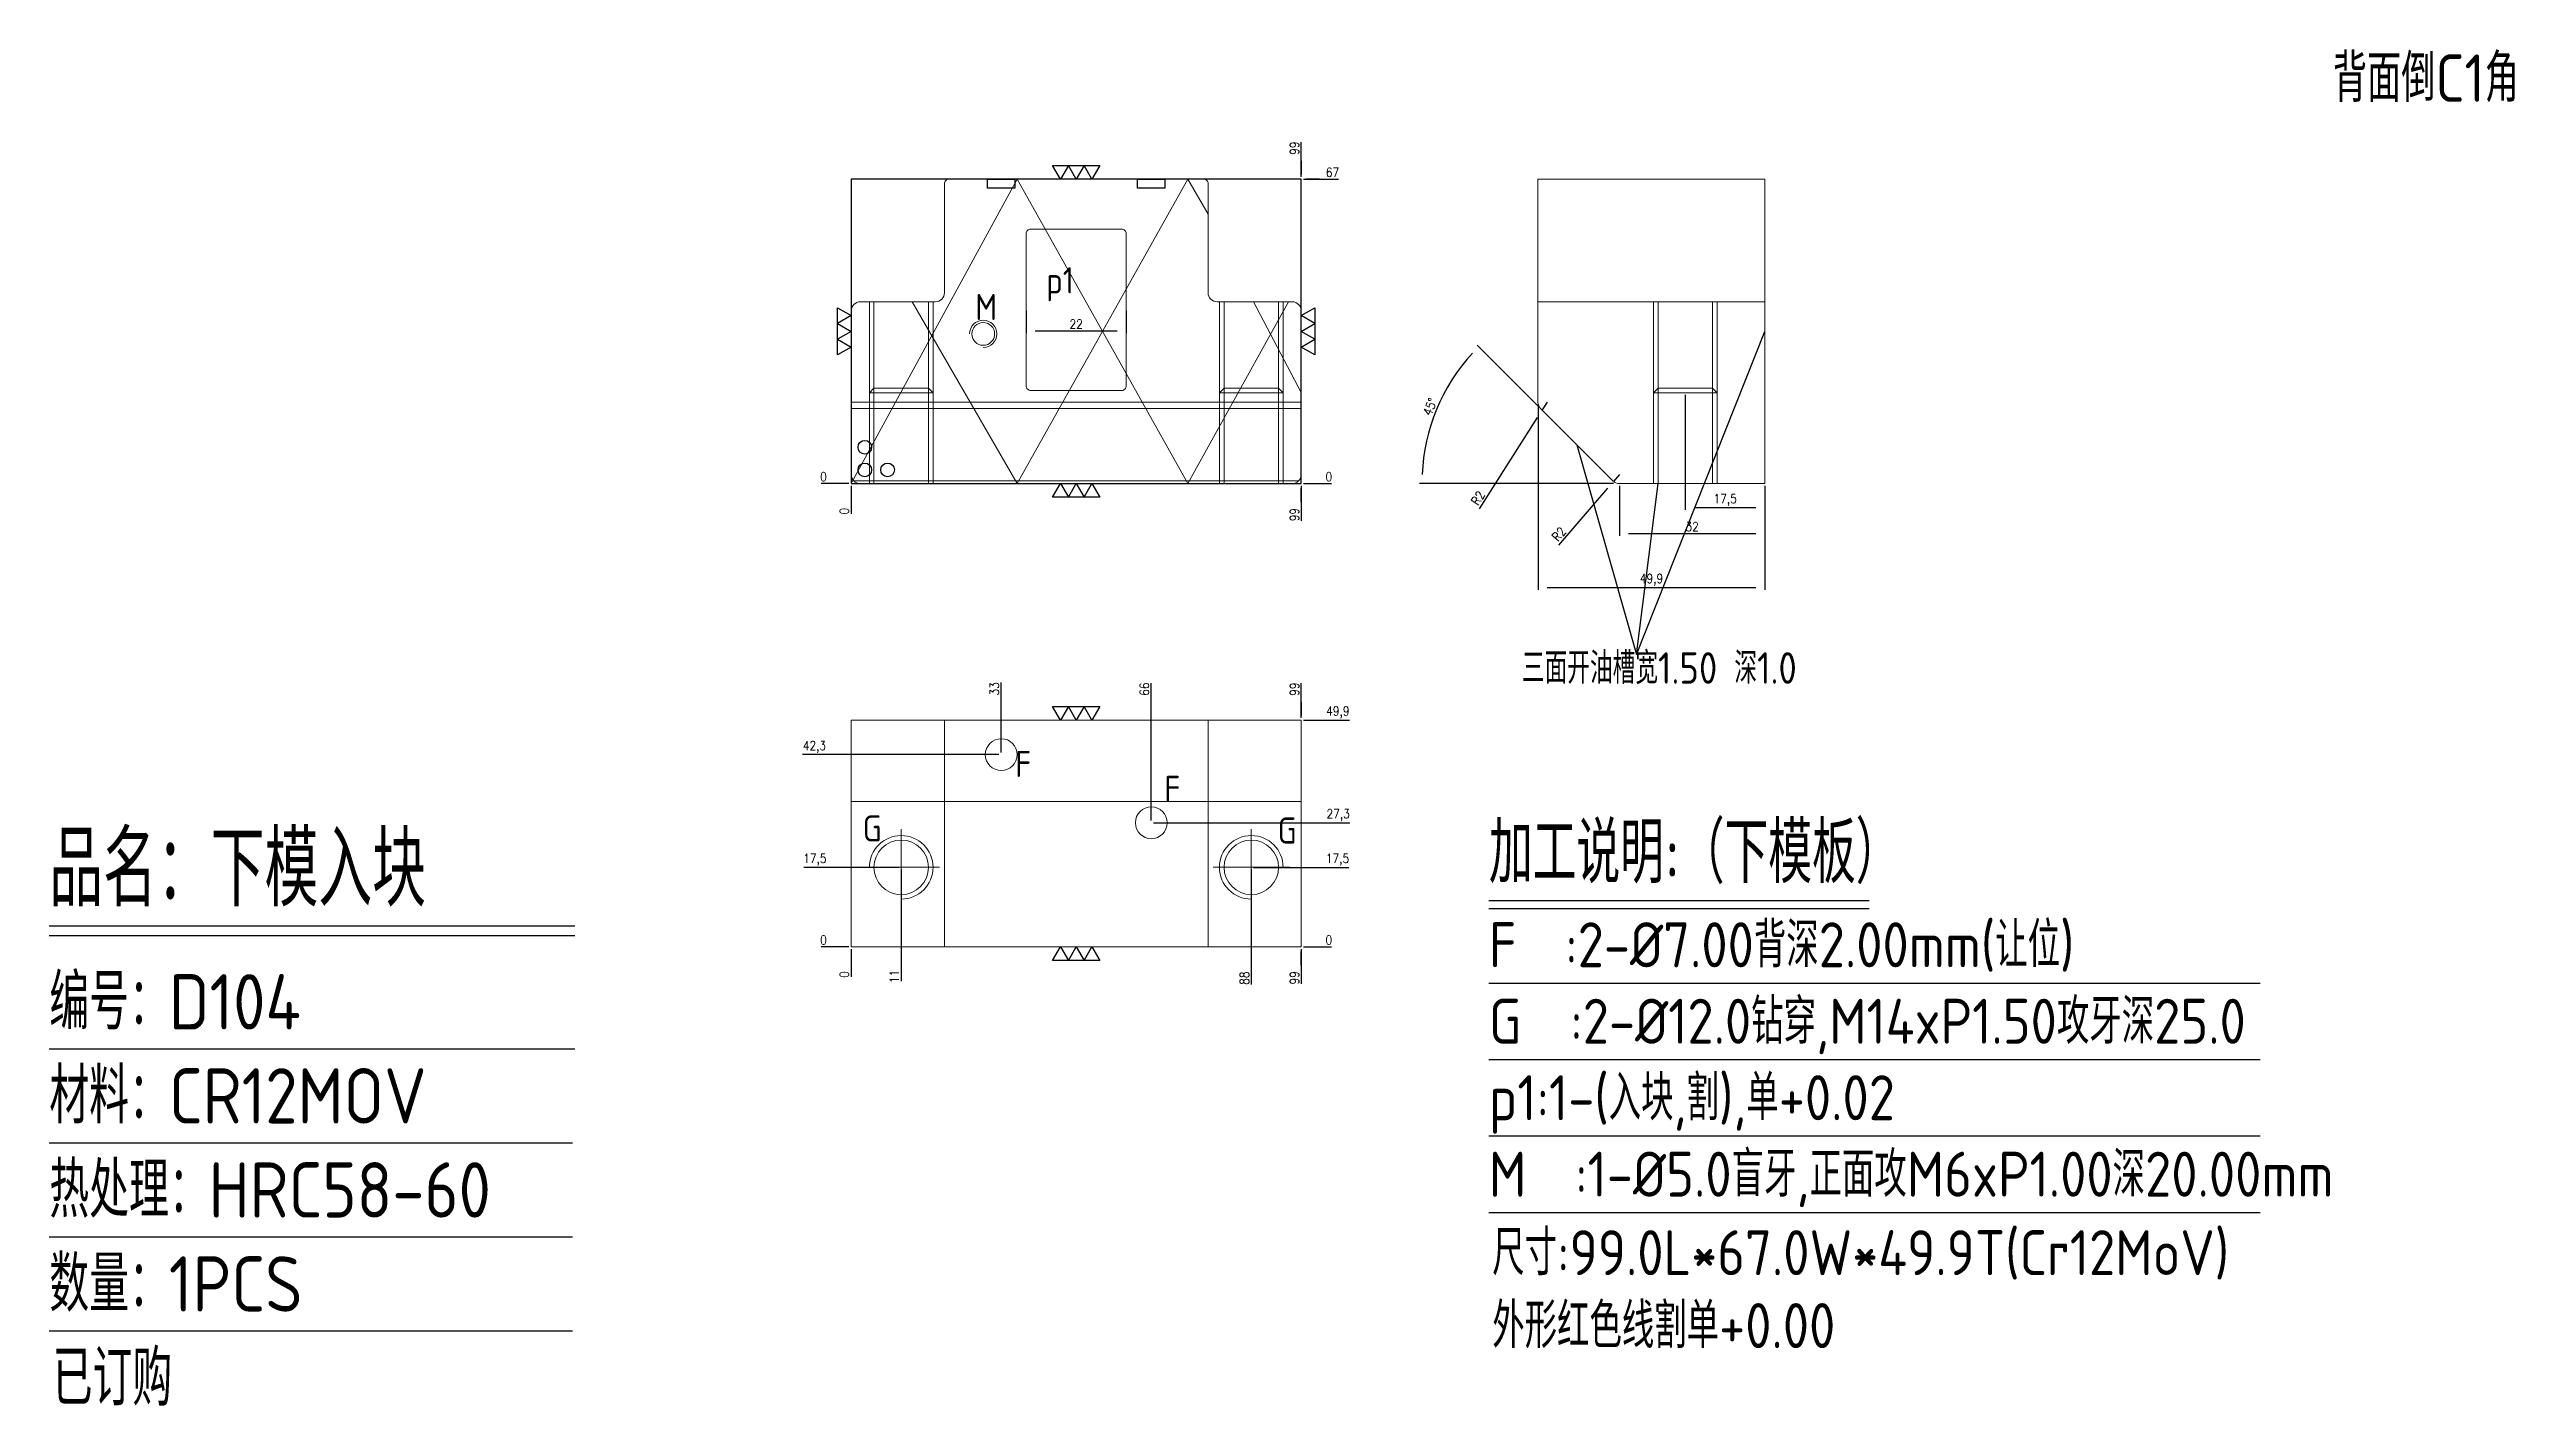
# Model space of a CAD drawing. Header units: millimetres. Extents: x 91583 to 92125, y -5168 to -4869.
import ezdxf
from ezdxf.enums import TextEntityAlignment as Align

# ---------------------------------------------------------------- set-up
doc = ezdxf.new("R2010")
doc.units = ezdxf.units.MM
for name, pattern in [('CENTER', [0]), ('DASHED', [0]), ('HIDDEN', [0])]:
    doc.linetypes.add(name, pattern=pattern)
for name, color, linetype in [('DIE_P', 2, 'Continuous'), ('DIM', 4, 'Continuous'), ('PRESS', 3, 'Continuous'), ('TEXT', 4, 'Continuous')]:
    doc.layers.add(name, color=color, linetype=linetype)
doc.styles.add('gbenor', font='gbenor.shx', dxfattribs={"bigfont": 'gbcbig.shx'})
doc.styles.get("Standard").update_dxf_attribs({"font": 'txt.shx', "width": 0.85, "bigfont": 'ctxt.shx'})
doc.dimstyles.new('T-2-WX', dxfattribs={"dimtxt": 2, "dimasz": 2, "dimexe": 0.5, "dimexo": 0.5, "dimgap": 0.5, "dimtad": 1, "dimtxsty": 'Standard', "dimblk": 'OPEN30', "dimcen": 0, "dimazin": 3, "dimtfac": 1, "dimtmove": 0, "dimatfit": 3, "dimldrblk": 'OPEN30', "dimlwd": -1, "dimlwe": -1})

# ---------------------------------------------------------------- blocks, each defined once
blk = doc.blocks.new('*D7579')
at = {"layer": 'Defpoints', "color": 0}
for p in [(91759.13, -4964.88), (91858.13, -4964.88), (91863.13, -4964.88)]:
    blk.add_point(p, dxfattribs=at)
at = {"layer": 'DIM', "color": 0}
blk.add_line((91858.63, -4964.88), (91864.77, -4964.88), dxfattribs=at)
at = {"layer": 'DIM', "color": 0, "insert": (91864.2, -4963.38), "char_height": 2, "attachment_point": 5}
blk.add_mtext('0', dxfattribs=at)
blk = doc.blocks.new('_Open30')
blk = doc.blocks.new('*D7580')
at = {"layer": 'Defpoints', "color": 0}
for p in [(91858.13, -4897.88), (91863.13, -4897.88), (91759.13, -4964.88)]:
    blk.add_point(p, dxfattribs=at)
at = {"layer": 'DIM', "color": 0}
for p, q in [((91858.63, -4897.88), (91862.13, -4897.88)), ((91862.13, -4897.88), (91859.13, -4897.88)), ((91859.13, -4897.88), (91866.3, -4897.88))]:
    blk.add_line(p, q, dxfattribs=at)
at = {"layer": 'DIM', "color": 0, "insert": (91864.97, -4896.38), "char_height": 2, "attachment_point": 5}
blk.add_mtext('67', dxfattribs=at)
blk = doc.blocks.new('*D7581')
at = {"layer": 'Defpoints', "color": 0}
for p in [(91754.13, -4964.88), (91759.13, -4964.88), (91759.13, -4964.88)]:
    blk.add_point(p, dxfattribs=at)
at = {"layer": 'DIM', "color": 0}
blk.add_line((91758.63, -4964.88), (91752.5, -4964.88), dxfattribs=at)
at = {"layer": 'DIM', "color": 0, "insert": (91753.07, -4963.38), "char_height": 2, "attachment_point": 5}
blk.add_mtext('0', dxfattribs=at)
blk = doc.blocks.new('*D7582')
at = {"layer": 'Defpoints', "color": 0}
for p in [(91759.13, -4964.88), (91858.13, -4964.88), (91858.13, -4969.88)]:
    blk.add_point(p, dxfattribs=at)
at = {"layer": 'DIM', "color": 0}
for p, q in [((91858.13, -4965.38), (91858.13, -4968.88)), ((91858.13, -4968.88), (91858.13, -4965.88)), ((91858.13, -4965.88), (91858.13, -4973.05))]:
    blk.add_line(p, q, dxfattribs=at)
at = {"layer": 'DIM', "color": 0, "insert": (91856.63, -4971.72), "char_height": 2, "attachment_point": 5, "rotation": 90}
blk.add_mtext('99', dxfattribs=at)
blk = doc.blocks.new('*D7583')
at = {"layer": 'Defpoints', "color": 0}
for p in [(91759.13, -4964.88), (91759.13, -4964.88), (91759.13, -4969.88)]:
    blk.add_point(p, dxfattribs=at)
at = {"layer": 'DIM', "color": 0}
blk.add_line((91759.13, -4965.38), (91759.13, -4971.51), dxfattribs=at)
at = {"layer": 'DIM', "color": 0, "insert": (91757.63, -4970.95), "char_height": 2, "attachment_point": 5, "rotation": 90}
blk.add_mtext('0', dxfattribs=at)
blk = doc.blocks.new('*D7584')
at = {"layer": 'Defpoints', "color": 0}
for p in [(91858.13, -4892.88), (91858.13, -4897.88), (91759.13, -4964.88)]:
    blk.add_point(p, dxfattribs=at)
at = {"layer": 'DIM', "color": 0}
for p, q in [((91858.13, -4896.88), (91858.13, -4889.71)), ((91858.13, -4897.38), (91858.13, -4893.88)), ((91858.13, -4893.88), (91858.13, -4896.88))]:
    blk.add_line(p, q, dxfattribs=at)
at = {"layer": 'DIM', "color": 0, "insert": (91856.63, -4891.04), "char_height": 2, "attachment_point": 5, "rotation": 90}
blk.add_mtext('99', dxfattribs=at)
blk = doc.blocks.new('*D7585')
at = {"layer": 'Defpoints', "color": 0}
for p in [(91910.19, -4946.98), (91960.09, -4964.88), (91960.09, -4987.76)]:
    blk.add_point(p, dxfattribs=at)
at = {"layer": 'DIM', "color": 0}
for p, q in [((91910.19, -4947.48), (91910.19, -4988.26)), ((91960.09, -4965.38), (91960.09, -4988.26)), ((91912.19, -4987.76), (91958.09, -4987.76))]:
    blk.add_line(p, q, dxfattribs=at)
at = {"layer": 'DIM', "color": 0, "insert": (91935.14, -4986.07), "char_height": 2, "attachment_point": 5}
blk.add_mtext('49,9', dxfattribs=at)
blk = doc.blocks.new('*D7586')
at = {"layer": 'Defpoints', "color": 0}
for p in [(91928.09, -4964.88), (91960.09, -4964.88), (91960.09, -4975.87)]:
    blk.add_point(p, dxfattribs=at)
at = {"layer": 'DIM', "color": 0}
for p, q in [((91928.09, -4965.38), (91928.09, -4976.37)), ((91960.09, -4965.38), (91960.09, -4976.37)), ((91930.09, -4975.87), (91958.09, -4975.87))]:
    blk.add_line(p, q, dxfattribs=at)
at = {"layer": 'DIM', "color": 0, "insert": (91944.09, -4974.37), "char_height": 2, "attachment_point": 5}
blk.add_mtext('32', dxfattribs=at)
blk = doc.blocks.new('*D7587')
at = {"layer": 'Defpoints', "color": 0}
for p in [(91890.36, -4943.58), (91910.77, -4948.39), (91926.67, -4964.29), (91928.09, -4964.88), (91960.09, -4964.88)]:
    blk.add_point(p, dxfattribs=at)
at = {"layer": 'DIM', "color": 0}
for p, q in [((91910.42, -4948.04), (91896.78, -4934.4)), ((91926.76, -4964.88), (91884.15, -4964.88))]:
    blk.add_line(p, q, dxfattribs=at)
blk.add_arc((91927.26, -4964.88), 42.61, 137.6898, 177.3102, dxfattribs=at)
at = {"layer": 'DIM', "color": 0, "insert": (91886.47, -4947.98), "char_height": 2, "attachment_point": 5, "rotation": 67.5}
blk.add_mtext('45%%d', dxfattribs=at)
blk = doc.blocks.new('*D7588')
at = {"layer": 'Defpoints', "color": 0}
for p in [(91911.11, -4948.67), (91912.19, -4946.98)]:
    blk.add_point(p, dxfattribs=at)
at = {"layer": 'DIM', "color": 0}
for p, q in [((91910.04, -4950.35), (91897.26, -4970.44)), ((91912.19, -4946.98), (91911.11, -4948.67))]:
    blk.add_line(p, q, dxfattribs=at)
at = {"layer": 'DIM', "color": 0, "insert": (91897, -4968.05), "char_height": 2, "attachment_point": 5, "rotation": 57.5333}
blk.add_mtext('R2', dxfattribs=at)
blk = doc.blocks.new('*D7589')
at = {"layer": 'Defpoints', "color": 0}
for p in [(91926.78, -4964.39), (91928.09, -4962.88)]:
    blk.add_point(p, dxfattribs=at)
at = {"layer": 'DIM', "color": 0}
for p, q in [((91925.48, -4965.91), (91914.71, -4978.41)), ((91928.09, -4962.88), (91926.78, -4964.39))]:
    blk.add_line(p, q, dxfattribs=at)
at = {"layer": 'DIM', "color": 0, "insert": (91914.8, -4976.01), "char_height": 2, "attachment_point": 5, "rotation": 49.2613}
blk.add_mtext('R2', dxfattribs=at)
blk = doc.blocks.new('*D7590')
at = {"layer": 'Defpoints', "color": 0}
for p in [(91942.59, -4944.88), (91960.09, -4964.88), (91960.09, -4970.18)]:
    blk.add_point(p, dxfattribs=at)
at = {"layer": 'DIM', "color": 0}
for p, q in [((91942.59, -4945.38), (91942.59, -4970.68)), ((91960.09, -4965.38), (91960.09, -4970.68)), ((91944.59, -4970.18), (91958.09, -4970.18))]:
    blk.add_line(p, q, dxfattribs=at)
at = {"layer": 'DIM', "color": 0, "insert": (91951.34, -4968.49), "char_height": 2, "attachment_point": 5}
blk.add_mtext('17,5', dxfattribs=at)
blk = doc.blocks.new('*D7591')
at = {"layer": 'Defpoints', "color": 0}
for p in [(91797.63, -4926.38), (91819.63, -4926.38), (91819.63, -4931.28)]:
    blk.add_point(p, dxfattribs=at)
at = {"layer": 'DIM', "color": 0}
for p, q in [((91797.63, -4926.88), (91797.63, -4931.78)), ((91819.63, -4926.88), (91819.63, -4931.78)), ((91799.63, -4931.28), (91817.63, -4931.28))]:
    blk.add_line(p, q, dxfattribs=at)
at = {"layer": 'DIM', "color": 0, "insert": (91808.63, -4929.78), "char_height": 2, "attachment_point": 5}
blk.add_mtext('22', dxfattribs=at)
blk = doc.blocks.new('*D7592')
at = {"layer": 'Defpoints', "color": 0}
for p in [(91759.13, -5066.84), (91858.13, -5066.84), (91863.13, -5066.84)]:
    blk.add_point(p, dxfattribs=at)
at = {"layer": 'DIM', "color": 0, "linetype": 'Continuous'}
blk.add_line((91858.63, -5066.84), (91864.77, -5066.84), dxfattribs=at)
at = {"layer": 'DIM', "color": 0, "insert": (91864.2, -5065.34), "char_height": 2, "attachment_point": 5}
blk.add_mtext('0', dxfattribs=at)
blk = doc.blocks.new('*D7593')
at = {"layer": 'Defpoints', "color": 0}
for p in [(91847.13, -5049.34), (91863.13, -5049.34), (91759.13, -5066.84)]:
    blk.add_point(p, dxfattribs=at)
at = {"layer": 'DIM', "color": 0, "linetype": 'Continuous'}
blk.add_line((91847.63, -5049.34), (91868.57, -5049.34), dxfattribs=at)
at = {"layer": 'DIM', "color": 0, "insert": (91866.1, -5047.65), "char_height": 2, "attachment_point": 5}
blk.add_mtext('17,5', dxfattribs=at)
blk = doc.blocks.new('*D7594')
at = {"layer": 'Defpoints', "color": 0}
for p in [(91825.13, -5039.54), (91863.13, -5039.54), (91759.13, -5066.84)]:
    blk.add_point(p, dxfattribs=at)
at = {"layer": 'DIM', "color": 0, "linetype": 'Continuous'}
blk.add_line((91825.63, -5039.54), (91868.81, -5039.54), dxfattribs=at)
at = {"layer": 'DIM', "color": 0, "insert": (91866.22, -5037.85), "char_height": 2, "attachment_point": 5}
blk.add_mtext('27,3', dxfattribs=at)
blk = doc.blocks.new('*D7595')
at = {"layer": 'Defpoints', "color": 0}
for p in [(91858.13, -5016.94), (91863.13, -5016.94), (91759.13, -5066.84)]:
    blk.add_point(p, dxfattribs=at)
at = {"layer": 'DIM', "color": 0, "linetype": 'Continuous'}
blk.add_line((91858.63, -5016.94), (91868.73, -5016.94), dxfattribs=at)
at = {"layer": 'DIM', "color": 0, "insert": (91866.18, -5015.25), "char_height": 2, "attachment_point": 5}
blk.add_mtext('49,9', dxfattribs=at)
blk = doc.blocks.new('*D7596')
at = {"layer": 'Defpoints', "color": 0}
for p in [(91754.13, -5066.84), (91759.13, -5066.84), (91759.13, -5066.84)]:
    blk.add_point(p, dxfattribs=at)
at = {"layer": 'DIM', "color": 0, "linetype": 'Continuous'}
blk.add_line((91758.63, -5066.84), (91752.5, -5066.84), dxfattribs=at)
at = {"layer": 'DIM', "color": 0, "insert": (91753.07, -5065.34), "char_height": 2, "attachment_point": 5}
blk.add_mtext('0', dxfattribs=at)
blk = doc.blocks.new('*D7597')
at = {"layer": 'Defpoints', "color": 0}
for p in [(91754.13, -5049.34), (91770.13, -5049.34), (91759.13, -5066.84)]:
    blk.add_point(p, dxfattribs=at)
at = {"layer": 'DIM', "color": 0, "linetype": 'Continuous'}
blk.add_line((91769.63, -5049.34), (91748.7, -5049.34), dxfattribs=at)
at = {"layer": 'DIM', "color": 0, "insert": (91751.16, -5047.65), "char_height": 2, "attachment_point": 5}
blk.add_mtext('17,5', dxfattribs=at)
blk = doc.blocks.new('*D7598')
at = {"layer": 'Defpoints', "color": 0}
for p in [(91754.13, -5024.54), (91792.13, -5024.54), (91759.13, -5066.84)]:
    blk.add_point(p, dxfattribs=at)
at = {"layer": 'DIM', "color": 0, "linetype": 'Continuous'}
for p, q in [((91758.13, -5024.54), (91748.45, -5024.54)), ((91762.13, -5024.54), (91758.13, -5024.54)), ((91791.63, -5024.54), (91762.13, -5024.54))]:
    blk.add_line(p, q, dxfattribs=at)
at = {"layer": 'DIM', "color": 0, "insert": (91751.04, -5022.85), "char_height": 2, "attachment_point": 5}
blk.add_mtext('42,3', dxfattribs=at)
blk = doc.blocks.new('*D7599')
at = {"layer": 'Defpoints', "color": 0}
for p in [(91759.13, -5066.84), (91858.13, -5066.84), (91858.13, -5071.84)]:
    blk.add_point(p, dxfattribs=at)
at = {"layer": 'DIM', "color": 0, "linetype": 'Continuous'}
for p, q in [((91858.13, -5067.34), (91858.13, -5070.84)), ((91858.13, -5070.84), (91858.13, -5067.84)), ((91858.13, -5067.84), (91858.13, -5075.01))]:
    blk.add_line(p, q, dxfattribs=at)
at = {"layer": 'DIM', "color": 0, "insert": (91856.63, -5073.67), "char_height": 2, "attachment_point": 5, "rotation": 90}
blk.add_mtext('99', dxfattribs=at)
blk = doc.blocks.new('*D7600')
at = {"layer": 'Defpoints', "color": 0}
for p in [(91847.13, -5049.34), (91759.13, -5066.84), (91847.13, -5071.84)]:
    blk.add_point(p, dxfattribs=at)
at = {"layer": 'DIM', "color": 0, "linetype": 'Continuous'}
for p, q in [((91847.13, -5049.84), (91847.13, -5063.84)), ((91847.13, -5063.84), (91847.13, -5067.84)), ((91847.13, -5067.84), (91847.13, -5075.09))]:
    blk.add_line(p, q, dxfattribs=at)
at = {"layer": 'DIM', "color": 0, "insert": (91845.63, -5073.71), "char_height": 2, "attachment_point": 5, "rotation": 90}
blk.add_mtext('88', dxfattribs=at)
blk = doc.blocks.new('*D7601')
at = {"layer": 'Defpoints', "color": 0}
for p in [(91770.13, -5049.34), (91759.13, -5066.84), (91770.13, -5071.84)]:
    blk.add_point(p, dxfattribs=at)
at = {"layer": 'DIM', "color": 0, "linetype": 'Continuous'}
for p, q in [((91770.13, -5049.84), (91770.13, -5063.84)), ((91770.13, -5063.84), (91770.13, -5067.84)), ((91770.13, -5067.84), (91770.13, -5074.36))]:
    blk.add_line(p, q, dxfattribs=at)
at = {"layer": 'DIM', "color": 0, "insert": (91768.63, -5073.35), "char_height": 2, "attachment_point": 5, "rotation": 90}
blk.add_mtext('11', dxfattribs=at)
blk = doc.blocks.new('*D7602')
at = {"layer": 'Defpoints', "color": 0}
for p in [(91759.13, -5066.84), (91759.13, -5066.84), (91759.13, -5071.84)]:
    blk.add_point(p, dxfattribs=at)
at = {"layer": 'DIM', "color": 0, "linetype": 'Continuous'}
blk.add_line((91759.13, -5067.34), (91759.13, -5073.47), dxfattribs=at)
at = {"layer": 'DIM', "color": 0, "insert": (91757.63, -5072.9), "char_height": 2, "attachment_point": 5, "rotation": 90}
blk.add_mtext('0', dxfattribs=at)
blk = doc.blocks.new('*D7603')
at = {"layer": 'Defpoints', "color": 0}
for p in [(91858.13, -5011.94), (91858.13, -5016.94), (91759.13, -5066.84)]:
    blk.add_point(p, dxfattribs=at)
at = {"layer": 'DIM', "color": 0, "linetype": 'Continuous'}
for p, q in [((91858.13, -5015.94), (91858.13, -5008.77)), ((91858.13, -5016.44), (91858.13, -5012.94)), ((91858.13, -5012.94), (91858.13, -5015.94))]:
    blk.add_line(p, q, dxfattribs=at)
at = {"layer": 'DIM', "color": 0, "insert": (91856.63, -5010.1), "char_height": 2, "attachment_point": 5, "rotation": 90}
blk.add_mtext('99', dxfattribs=at)
blk = doc.blocks.new('*D7604')
at = {"layer": 'Defpoints', "color": 0}
for p in [(91825.13, -5011.94), (91825.13, -5039.54), (91759.13, -5066.84)]:
    blk.add_point(p, dxfattribs=at)
at = {"layer": 'DIM', "color": 0, "linetype": 'Continuous'}
for p, q in [((91825.13, -5015.94), (91825.13, -5008.77)), ((91825.13, -5019.94), (91825.13, -5015.94)), ((91825.13, -5039.04), (91825.13, -5019.94))]:
    blk.add_line(p, q, dxfattribs=at)
at = {"layer": 'DIM', "color": 0, "insert": (91823.63, -5010.1), "char_height": 2, "attachment_point": 5, "rotation": 90}
blk.add_mtext('66', dxfattribs=at)
blk = doc.blocks.new('*D7605')
at = {"layer": 'Defpoints', "color": 0}
for p in [(91792.13, -5011.94), (91792.13, -5024.54), (91759.13, -5066.84)]:
    blk.add_point(p, dxfattribs=at)
at = {"layer": 'DIM', "color": 0, "linetype": 'Continuous'}
for p, q in [((91792.13, -5015.94), (91792.13, -5008.69)), ((91792.13, -5019.94), (91792.13, -5015.94)), ((91792.13, -5024.04), (91792.13, -5019.94))]:
    blk.add_line(p, q, dxfattribs=at)
at = {"layer": 'DIM', "color": 0, "insert": (91790.63, -5010.06), "char_height": 2, "attachment_point": 5, "rotation": 90}
blk.add_mtext('33', dxfattribs=at)

msp = doc.modelspace()

# ---------------------------------------------------------------- linework, layer by layer
at = {"layer": 'DIE_P', "linetype": 'HIDDEN', "lineweight": 15, "ltscale": 30}
for p, q in [((91759.133, -4964.879), (91795.661, -4897.879)), ((91795.661, -4964.879), (91833.189, -4897.879)), ((91833.189, -4964.879), (91795.661, -4897.879)), ((91795.661, -4964.879), (91772.567, -4924.879)), ((91833.189, -4964.879), (91855.283, -4924.879)), ((91858.133, -4944.817), (91847.622, -4924.879))]:
    msp.add_line(p, q, dxfattribs=at)
at = {"layer": 'DIE_P', "linetype": 'Continuous', "lineweight": 15}
for p, q in [((91910.188, -4924.879, 0), (91960.088, -4924.879, 0)), ((91759.133, -4946.98, 0), (91858.133, -4946.98, 0)), ((91759.133, -4948.394, 0), (91858.133, -4948.394, 0)), ((91759.719, -4964.294, 0), (91857.547, -4964.294, 0)), ((91759.133, -5034.838), (91858.133, -5034.838))]:
    msp.add_line(p, q, dxfattribs=at)
at = {"layer": 'DIE_P', "linetype": 'HIDDEN', "lineweight": 15}
for p, q in [((91779.633, -5016.938), (91779.633, -5066.838)), ((91837.633, -5066.838), (91837.633, -5016.938))]:
    msp.add_line(p, q, dxfattribs=at)
at = {"layer": 'DIE_P', "color": 4, "linetype": 'CENTER', "lineweight": 15}
for p, q in [((91770.133, -5057.738), (91770.133, -5040.938)), ((91847.133, -5057.738), (91847.133, -5040.938)), ((91761.733, -5049.338), (91778.533, -5049.338)), ((91855.533, -5049.338), (91838.733, -5049.338))]:
    msp.add_line(p, q, dxfattribs=at)
at = {"layer": 'DIE_P', "color": 1, "linetype": 'Continuous', "lineweight": 15}
for points in [[(91761.133, -4964.879, -0.4142136), (91759.133, -4962.879), (91759.133, -4926.879, -0.4142136), (91761.133, -4924.879), (91777.633, -4924.879, 0.4142136), (91779.633, -4922.879), (91779.633, -4898.879, -0.4142136), (91780.633, -4897.879), (91836.633, -4897.879, -0.4142136), (91837.633, -4898.879), (91837.633, -4922.879, 0.4142136), (91839.633, -4924.879), (91856.133, -4924.879, -0.4142136), (91858.133, -4926.879), (91858.133, -4962.879, -0.4142136), (91856.133, -4964.879)], [(91797.633, -4943.379), (91797.633, -4909.879, -0.4142136), (91798.633, -4908.879), (91818.633, -4908.879, -0.4142136), (91819.633, -4909.879), (91819.633, -4943.379, -0.4142136), (91818.633, -4944.379), (91798.633, -4944.379, -0.4142136)]]:
    msp.add_lwpolyline(points, format="xyb", close=True, dxfattribs=at)
at = {"layer": 'DIE_P', "color": 8, "linetype": 'DASHED'}
msp.add_lwpolyline([(91759.133, -4964.879), (91858.133, -4964.879), (91858.133, -4897.879), (91759.133, -4897.879)], close=True, dxfattribs=at)
at = {"layer": 'DIE_P', "color": 2, "linetype": 'HIDDEN', "ltscale": 0.2}
for points in [[(91789.133, -4897.879), (91795.133, -4897.879), (91795.133, -4899.879), (91789.133, -4899.879)], [(91822.133, -4897.879), (91828.133, -4897.879), (91828.133, -4899.879), (91822.133, -4899.879)]]:
    msp.add_lwpolyline(points, close=True, dxfattribs=at)
at = {"layer": 'DIE_P', "linetype": 'HIDDEN', "lineweight": 15, "ltscale": 30}
msp.add_lwpolyline([(91837.633, -4905.578), (91833.189, -4897.879)], dxfattribs=at)
at = {"layer": 'DIE_P', "color": 2, "linetype": 'Continuous', "lineweight": 15}
msp.add_lwpolyline([(91910.188, -4897.879), (91960.088, -4897.879), (91960.088, -4964.879), (91928.088, -4964.879, -0.1989124), (91926.673, -4964.294), (91910.774, -4948.394, -0.1989124), (91910.188, -4946.98)], format="xyb", close=True, dxfattribs=at)
at = {"layer": 'DIE_P', "linetype": 'HIDDEN', "lineweight": 15}
for points in [[(91763.133, -4924.879), (91763.133, -4964.879)], [(91764.133, -4924.879), (91764.133, -4964.879)], [(91776.133, -4924.879), (91776.133, -4964.879)], [(91777.133, -4924.879), (91777.133, -4964.879)], [(91840.133, -4924.879), (91840.133, -4964.879)], [(91841.133, -4924.879), (91841.133, -4964.879)], [(91853.133, -4924.879), (91853.133, -4964.879)], [(91854.133, -4924.879), (91854.133, -4964.879)]]:
    msp.add_lwpolyline(points, dxfattribs=at)
at = {"layer": 'DIE_P', "linetype": 'HIDDEN', "lineweight": 15, "elevation": 0}
for points in [[(91935.588, -4924.879), (91935.588, -4964.879)], [(91936.588, -4924.879), (91936.588, -4964.879)], [(91948.588, -4924.879), (91948.588, -4964.879)], [(91949.588, -4924.879), (91949.588, -4964.879)]]:
    msp.add_lwpolyline(points, dxfattribs=at)
at = {"layer": 'DIE_P', "linetype": 'HIDDEN', "lineweight": 15}
for points in [[(91763.133, -4944.879), (91764.133, -4943.879), (91776.133, -4943.879), (91777.133, -4944.879)], [(91854.133, -4944.879), (91853.133, -4943.879), (91841.133, -4943.879), (91840.133, -4944.879)], [(91949.588, -4944.879), (91948.588, -4943.879), (91936.588, -4943.879), (91935.588, -4944.879)]]:
    msp.add_lwpolyline(points, close=True, dxfattribs=at)
at = {"layer": 'DIE_P', "color": 4}
for points in [[(91813.829, -5013.938), (91812.097, -5016.938), (91810.365, -5013.938), (91808.633, -5016.938), (91806.901, -5013.938), (91805.169, -5016.938), (91803.437, -5013.938), (91813.829, -5013.938)], [(91803.437, -5069.838), (91805.169, -5066.838), (91806.901, -5069.838), (91808.633, -5066.838), (91810.365, -5069.838), (91812.097, -5066.838), (91813.829, -5069.838), (91803.437, -5069.838)]]:
    msp.add_lwpolyline(points, close=True, dxfattribs=at)
at = {"layer": 'DIE_P', "color": 2, "linetype": 'Continuous', "lineweight": 15}
msp.add_lwpolyline([(91759.133, -5016.938), (91858.133, -5016.938), (91858.133, -5066.838), (91759.133, -5066.838)], close=True, dxfattribs=at)
at = {"layer": 'DIE_P', "linetype": 'Continuous', "lineweight": 15}
for centre, radius in [((91788.182, -4931.944), 2.5), ((91770.133, -5049.338), 6), ((91847.133, -5049.338), 6)]:
    msp.add_circle(centre, radius, dxfattribs=at)
at = {"layer": 'DIE_P', "linetype": 'HIDDEN', "lineweight": 15}
for centre in [(91792.133, -5024.538), (91825.133, -5039.538)]:
    msp.add_circle(centre, 3.5, dxfattribs=at)
at = {"layer": 'DIE_P', "linetype": 'Continuous', "lineweight": 15}
for centre, radius, start, end in [((91788.182, -4931.944), 3, 270, 180), ((91770.133, -5049.338), 7, 270, 180), ((91847.133, -5049.338), 7, 0, 270)]:
    msp.add_arc(centre, radius, start, end, dxfattribs=at)
at = {"layer": 'DIM', "color": 4, "linetype": 'Continuous', "lineweight": 25}
for p, q in [((91582.772, -5062.196), (91698.379, -5062.196)), ((91582.772, -5064.326), (91698.379, -5064.326)), ((91582.772, -5089.285), (91698.379, -5089.285)), ((91582.772, -5109.982), (91697.877, -5109.982)), ((91582.772, -5130.68), (91697.877, -5130.68)), ((91582.772, -5151.377), (91697.877, -5151.377))]:
    msp.add_line(p, q, dxfattribs=at)
at = {"layer": 'PRESS', "color": 4}
for p, q in [((91931.817, -5002.53), (91960.088, -4931.379)), ((91918.724, -4956.344), (91931.817, -5002.53)), ((91931.817, -5002.53), (91936.588, -4964.879, 0))]:
    msp.add_line(p, q, dxfattribs=at)
for points in [[(91813.829, -4894.879), (91812.097, -4897.879), (91810.365, -4894.879), (91808.633, -4897.879), (91806.901, -4894.879), (91805.169, -4897.879), (91803.437, -4894.879), (91813.829, -4894.879)], [(91756.133, -4926.183), (91759.133, -4927.915), (91756.133, -4929.647), (91759.133, -4931.379), (91756.133, -4933.111), (91759.133, -4934.844), (91756.133, -4936.576), (91756.133, -4926.183)], [(91861.133, -4936.576), (91858.133, -4934.844), (91861.133, -4933.111), (91858.133, -4931.379), (91861.133, -4929.647), (91858.133, -4927.915), (91861.133, -4926.183), (91861.133, -4936.576)], [(91803.437, -4967.879), (91805.169, -4964.879), (91806.901, -4967.879), (91808.633, -4964.879), (91810.365, -4967.879), (91812.097, -4964.879), (91813.829, -4967.879), (91803.437, -4967.879)]]:
    msp.add_lwpolyline(points, close=True, dxfattribs=at)
at = {"layer": 'TEXT', "color": 3}
for p, q in [((91899.389, -5056.629), (91983.025, -5056.629)), ((91899.389, -5058.362), (91983.025, -5058.362))]:
    msp.add_line(p, q, dxfattribs=at)
at = {"layer": 'TEXT', "color": 3, "linetype": 'Continuous'}
for p, q in [((91899.389, -5074.796), (92069.015, -5074.796)), ((91899.389, -5091.626), (92069.015, -5091.626)), ((91899.389, -5108.456), (92069.015, -5108.456)), ((91899.389, -5125.286), (92069.015, -5125.286))]:
    msp.add_line(p, q, dxfattribs=at)
at = {"layer": 'TEXT', "color": 4}
for centre in [(91762.133, -4956.879), (91762.133, -4961.879), (91767.133, -4961.879)]:
    msp.add_circle(centre, 1.5, dxfattribs=at)

# ---------------------------------------------------------------- texts
at = {"layer": 'DIM', "color": 3, "linetype": 'Continuous', "lineweight": 25, "style": 'gbenor'}
for s, height, p in [('品名：下模入块', 16.4362, (91582.772, -5057.934)), ('编号：D104', 12.175, (91582.772, -5085.024)), ('材料：CR12MOV', 12.175, (91582.772, -5105.721)), ('热处理：HRC58-60', 12.175, (91582.772, -5126.419)), ('数量：1PCS', 12.175, (91582.772, -5147.116)), ('已订购', 12.175, (91583.513, -5167.814))]:
    msp.add_text(s, height=height, dxfattribs=at).set_placement(p)
at = {"layer": 'TEXT', "color": 4, "lineweight": 18, "style": 'gbenor'}
msp.add_text('背面倒C1角', height=10.4452, dxfattribs=at).set_placement((92085.012, -4880.868))
at = {"layer": 'TEXT', "color": 4, "style": 'gbenor'}
for s, p in [('p1', (91805.077, -4920.146)), ('M', (91788.822, -4926.022)), ('F', (91796.966, -5026.599)), ('F', (91829.778, -5032.067)), ('G', (91763.75, -5040.777)), ('G', (91855.008, -5041.241))]:
    msp.add_text(s, height=5.76, dxfattribs=at).set_placement(p, align=Align.MIDDLE_CENTER)
for s, height, p in [('三面开油槽宽1.50 深1.0', 6.93, (91906.648, -5008.93)), ('加工说明:（下模板）', 13.365, (91899.389, -5052.818)), ('F  :2-%%C7.00背深2.00mm(让位)', 9.9, (91899.389, -5071.331)), ('G  :2-%%C12.0钻穿,M14xP1.50攻牙深25.0', 9.9, (91899.389, -5088.161)), ('M  :1-%%C5.0盲牙,正面攻M6xP1.00深20.00mm', 9.9, (91899.389, -5121.821)), ('尺寸:99.0L*67.0W*49.9T(Cr12MoV)', 9.9, (91900.12, -5139.092))]:
    msp.add_text(s, height=height, dxfattribs=at).set_placement(p)
at = {"layer": 'TEXT', "color": 1, "style": 'gbenor'}
for s, p in [('p1:1-(入块,割),单+0.02', (91899.389, -5104.991)), ('外形红色线割单+0.00', (91900.12, -5155.14))]:
    msp.add_text(s, height=9.9, dxfattribs=at).set_placement(p)

# ---------------------------------------------------------------- dimensions: what is measured, and where the dimension line sits
at = {"layer": 'DIM', "color": 4}
for feature_location, offset, dtype, origin, picture, middle in [((91858.133, -4897.879), (0, 5), 1, (91759.133, -4964.879), '*D7584', (91856.633, -4891.044)), ((91858.133, -4897.879), (5, 0), 0, (91759.133, -4964.879), '*D7580', (91864.969, -4896.379)), ((91759.133123277, -4964.879400693), (-5, 0), 0, (91759.133123277, -4964.879400693), '*D7581', (91753.06645661, -4963.379400693)), ((91759.133123277, -4964.879400693), (0, -5), 1, (91759.133123277, -4964.879400693), '*D7583', (91757.633123277, -4970.94606736)), ((91858.133164814, -4964.879400693), (5, 0), 0, (91759.133123277, -4964.879400693), '*D7579', (91864.19983148, -4963.379400693)), ((91858.133, -4964.879), (0, -5), 1, (91759.133, -4964.879), '*D7582', (91856.633, -4971.715))]:
    dim = msp.add_ordinate_dim(feature_location=feature_location, offset=offset, dtype=dtype, origin=origin, dimstyle='T-2-WX', dxfattribs=at)
    dim.commit()
    dim.dimension.update_dxf_attribs({"geometry": picture, "text_midpoint": middle})
for base, p1, p2, picture, middle in [((91819.633, -4931.283), (91797.633, -4926.379), (91819.633, -4926.379), '*D7591', (91808.633, -4929.783)), ((91960.088, -4970.18), (91942.588, -4944.879), (91960.088, -4964.879), '*D7590', (91951.338, -4968.49)), ((91960.088, -4987.764), (91910.188, -4946.98), (91960.088, -4964.879), '*D7585', (91935.138, -4986.073)), ((91960.088, -4975.868), (91928.088, -4964.879), (91960.088, -4964.879), '*D7586', (91944.088, -4974.368))]:
    dim = msp.add_linear_dim(base=base, p1=p1, p2=p2, dimstyle='T-2-WX', dxfattribs=at)
    dim.commit()
    dim.dimension.update_dxf_attribs({"geometry": picture, "text_midpoint": middle})
dim = msp.add_angular_dim_2l(base=(91890.362, -4943.577), line1=((91926.673, -4964.294), (91910.774, -4948.394)), line2=((91960.088, -4964.879), (91928.088, -4964.879)), dimstyle='T-2-WX', dxfattribs=at)
dim.commit()
dim.dimension.update_dxf_attribs({"geometry": '*D7587', "text_midpoint": (91886.467, -4947.983)})
for center, mpoint, picture, middle in [((91912.188, -4946.98), (91911.114, -4948.667), '*D7588', (91898.27, -4968.855)), ((91928.088, -4962.879), (91926.782, -4964.395), '*D7589', (91915.939, -4976.984))]:
    dim = msp.add_radius_dim(center=center, mpoint=mpoint, dimstyle='T-2-WX', dxfattribs=at)
    dim.commit()
    dim.dimension.update_dxf_attribs({"geometry": picture, "text_midpoint": middle, "dimtype": 164})
at = {"layer": 'DIM', "color": 4, "linetype": 'Continuous'}
for feature_location, offset, dtype, origin, picture, middle in [((91792.133, -5024.538), (0, 12.6), 1, (91759.133, -5066.838), '*D7605', (91790.633, -5010.061)), ((91858.133, -5016.938), (0, 5), 1, (91759.133, -5066.838), '*D7603', (91856.633, -5010.102)), ((91825.133, -5039.538), (0, 27.6), 1, (91759.133, -5066.838), '*D7604', (91823.633, -5010.102)), ((91858.133, -5016.938), (5, 0), 0, (91759.133, -5066.838), '*D7595', (91866.183, -5015.247)), ((91792.133, -5024.538), (-38, 0), 0, (91759.133, -5066.838), '*D7598', (91751.043, -5022.847)), ((91825.133, -5039.538), (38, 0), 0, (91759.133, -5066.838), '*D7594', (91866.224, -5037.847)), ((91770.133, -5049.338), (-16, 0), 0, (91759.133, -5066.838), '*D7597', (91751.164, -5047.647)), ((91847.133, -5049.338), (16, 0), 0, (91759.133, -5066.838), '*D7593', (91866.102, -5047.647)), ((91847.133, -5049.338), (0, -22.5), 1, (91759.133, -5066.838), '*D7600', (91845.633, -5073.714)), ((91770.133, -5049.338), (0, -22.5), 1, (91759.133, -5066.838), '*D7601', (91768.633, -5073.35)), ((91759.133123277, -5066.837663995), (-5, 0), 0, (91759.133123277, -5066.837663995), '*D7596', (91753.06645661, -5065.337663995)), ((91858.133164814, -5066.837663995), (5, 0), 0, (91759.133123277, -5066.837663995), '*D7592', (91864.19983148, -5065.337663995)), ((91759.133123277, -5066.837663995), (0, -5), 1, (91759.133123277, -5066.837663995), '*D7602', (91757.633123277, -5072.904330662)), ((91858.133, -5066.838), (0, -5), 1, (91759.133, -5066.838), '*D7599', (91856.633, -5073.673))]:
    dim = msp.add_ordinate_dim(feature_location=feature_location, offset=offset, dtype=dtype, origin=origin, dimstyle='T-2-WX', dxfattribs=at)
    dim.commit()
    dim.dimension.update_dxf_attribs({"geometry": picture, "text_midpoint": middle})

doc.saveas('drawing.dxf')
